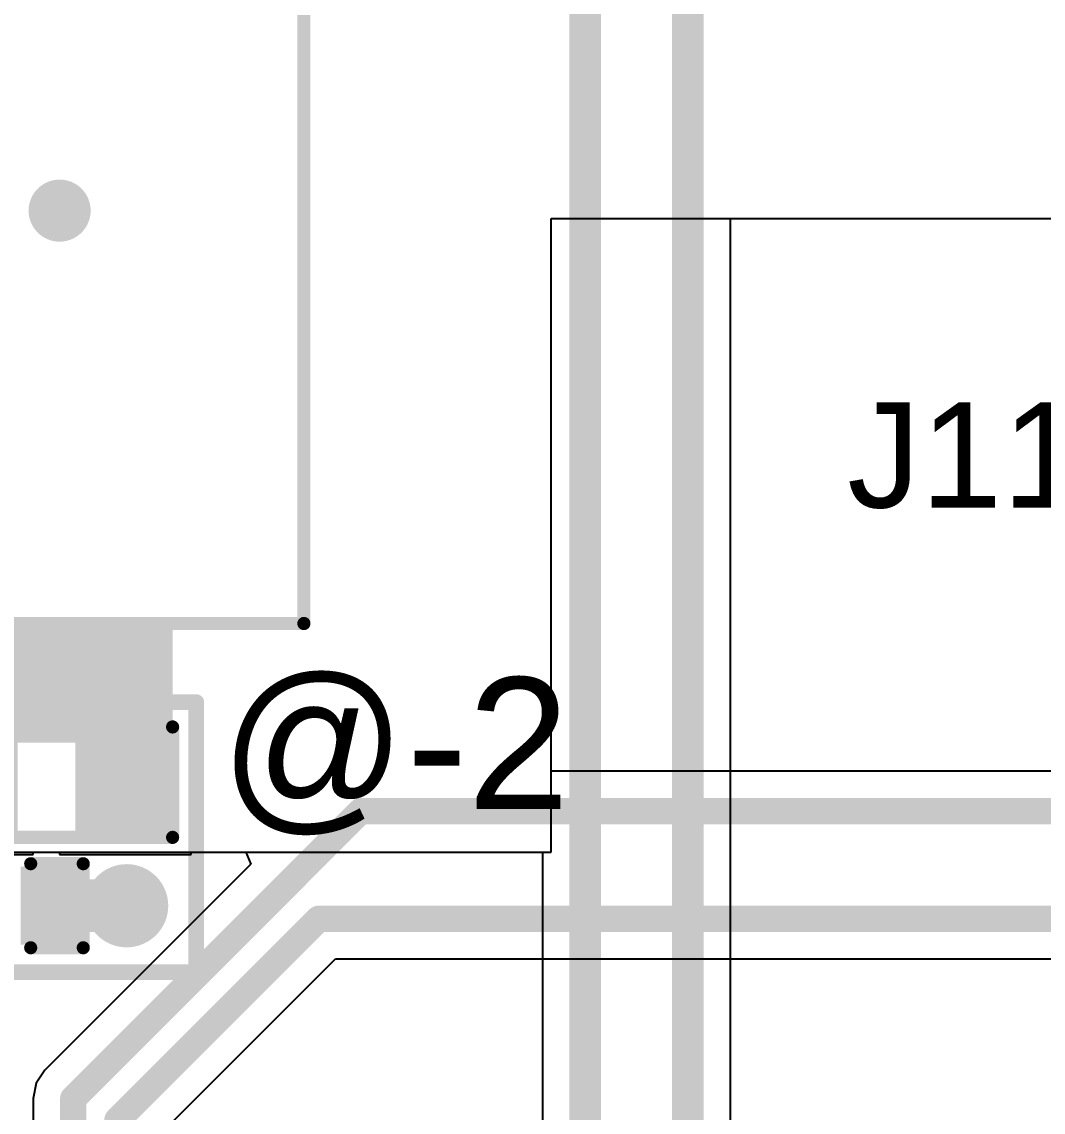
# Model space of a CAD drawing. Header units: millimetres. Extents: x 0 to 5423, y 0 to 5425.
# Drawn here: x 55.9 to 65.77, y 139.62 to 150.16 of the extents above; entities that cross this region are included whole.
import ezdxf

# ---------------------------------------------------------------- set-up
doc = ezdxf.new("R2010")
doc.units = ezdxf.units.MM
for name, color, linetype in [('BottomLayer', 5, 'Continuous'), ('BottomSolder', 6, 'Continuous'), ('TopLayer', 1, 'Continuous'), ('TopOverlay', 2, 'Continuous'), ('TopPaste', 8, 'Continuous'), ('TopSolder', 216, 'Continuous'), ('ViaHoleLayer', 16, 'Continuous')]:
    doc.layers.add(name, color=color, linetype=linetype)
doc.styles.add('Arial', font='', dxfattribs={"height": 0.2})
doc.styles.get('Arial').set_extended_font_data('Arial')

# ---------------------------------------------------------------- blocks, each defined once
blk = doc.blocks.new('R___0603_218')
at = {"layer": 'TopLayer'}
for points in [[(-0.381, 0.4445), (-0.381, -0.4445), (-1.143, -0.4445), (-1.143, 0.4445)], [(1.143, 0.4445), (1.143, -0.4445), (0.381, -0.4445), (0.381, 0.4445)]]:
    blk.add_hatch(color=1, dxfattribs=at).paths.add_polyline_path(points)
at = {"layer": 'TopPaste'}
for points in [[(-0.381, 0.4445), (-0.381, -0.4445), (-1.143, -0.4445), (-1.143, 0.4445)], [(1.143, 0.4445), (1.143, -0.4445), (0.381, -0.4445), (0.381, 0.4445)]]:
    blk.add_hatch(color=8, dxfattribs=at).paths.add_polyline_path(points)
at = {"layer": 'TopSolder'}
for points in [[(-0.2794, 0.5461), (-0.2794, -0.5461), (-1.2446, -0.5461), (-1.2446, 0.5461)], [(1.2446, 0.5461), (1.2446, -0.5461), (0.2794, -0.5461), (0.2794, 0.5461)]]:
    blk.add_hatch(color=216, dxfattribs=at).paths.add_polyline_path(points)
at = {"layer": 'TopOverlay', "const_width": 0.127}
for points in [[(-1.2192, 0.5334), (1.2192, 0.5334)], [(-1.2192, -0.5334), (-1.2192, 0.5334)], [(1.2192, -0.5334), (1.2192, 0.5334)], [(-1.2192, -0.5334), (1.2192, -0.5334)]]:
    blk.add_lwpolyline(points, dxfattribs=at)
at = {"layer": 'TopOverlay', "const_width": 0.0635}
for points in [[(-1.25095, 0.5334, 1), (-1.18745, 0.5334, 1)], [(-1.25095, 0.5334, 1), (-1.18745, 0.5334, 1)], [(1.18745, 0.5334, 1), (1.25095, 0.5334, 1)], [(1.18745, 0.5334, 1), (1.25095, 0.5334, 1)], [(-1.25095, -0.5334, 1), (-1.18745, -0.5334, 1)], [(-1.25095, -0.5334, 1), (-1.18745, -0.5334, 1)], [(1.18745, -0.5334, 1), (1.25095, -0.5334, 1)], [(1.18745, -0.5334, 1), (1.25095, -0.5334, 1)]]:
    blk.add_lwpolyline(points, format="xyb", close=True, dxfattribs=at)
blk = doc.blocks.new('HR911105A_307')
at = {"layer": 'TopOverlay', "const_width": 0.127}
for points in [[(8, -8.485), (8, -2.605)], [(-8, -8.485), (8, -8.485)]]:
    blk.add_lwpolyline(points, dxfattribs=at)
at = {"layer": 'TopOverlay'}
for points, const_width in [([(5.789, -4.496, 1), (5.489, -4.496, 1)], 0.3), ([(5.414, -4.496, 1), (5.564, -4.496, 1)], 0.15), ([(5.714, -4.496, 1), (5.864, -4.496, 1)], 0.15), ([(7.968, -8.485, 1), (8.032, -8.485, 1)], 0.0635), ([(7.968, -8.485, 1), (8.032, -8.485, 1)], 0.0635)]:
    blk.add_lwpolyline(points, format="xyb", close=True, dxfattribs=dict(at, const_width=const_width))
blk = doc.blocks.new('C___0402_363')
at = {"layer": 'TopLayer'}
for points in [[(-0.699, -0.318), (-0.699, 0.318), (-0.241, 0.318), (-0.241, -0.318)], [(0.241, -0.318), (0.241, 0.318), (0.699, 0.318), (0.699, -0.318)]]:
    blk.add_hatch(color=1, dxfattribs=at).paths.add_polyline_path(points)
at = {"layer": 'TopPaste'}
for points in [[(-0.699, -0.318), (-0.699, 0.318), (-0.241, 0.318), (-0.241, -0.318)], [(0.241, -0.318), (0.241, 0.318), (0.699, 0.318), (0.699, -0.318)]]:
    blk.add_hatch(color=8, dxfattribs=at).paths.add_polyline_path(points)
at = {"layer": 'TopSolder'}
for points in [[(-0.758, -0.377), (-0.758, 0.377), (-0.181, 0.377), (-0.181, -0.377)], [(0.181, -0.377), (0.181, 0.377), (0.758, 0.377), (0.758, -0.377)]]:
    blk.add_hatch(color=216, dxfattribs=at).paths.add_polyline_path(points)
at = {"layer": 'TopOverlay', "const_width": 0.127}
for points in [[(-0.279, 0.406), (-0.787, 0.406)], [(-0.787, 0.406), (-0.787, -0.406)], [(0.787, 0.406), (0.279, 0.406)], [(0.787, 0.406), (0.787, -0.406)], [(-0.279, -0.406), (-0.787, -0.406)], [(0.787, -0.406), (0.279, -0.406)]]:
    blk.add_lwpolyline(points, dxfattribs=at)
at = {"layer": 'TopOverlay', "const_width": 0.0635}
for points in [[(-0.819, 0.406, 1), (-0.756, 0.406, 1)], [(-0.819, 0.406, 1), (-0.756, 0.406, 1)], [(-0.311, 0.406, 1), (-0.248, 0.406, 1)], [(0.248, 0.406, 1), (0.311, 0.406, 1)], [(0.756, 0.406, 1), (0.819, 0.406, 1)], [(0.756, 0.406, 1), (0.819, 0.406, 1)], [(-0.819, -0.406, 1), (-0.756, -0.406, 1)], [(-0.819, -0.406, 1), (-0.756, -0.406, 1)], [(-0.311, -0.406, 1), (-0.248, -0.406, 1)], [(0.248, -0.406, 1), (0.311, -0.406, 1)], [(0.756, -0.406, 1), (0.819, -0.406, 1)], [(0.756, -0.406, 1), (0.819, -0.406, 1)]]:
    blk.add_lwpolyline(points, format="xyb", close=True, dxfattribs=at)

msp = doc.modelspace()

# ---------------------------------------------------------------- hatches: boundary and pattern name
at = {"layer": 'BottomLayer'}
msp.add_hatch(color=5, dxfattribs=at).paths.add_polyline_path([(46.101, 143.194), (57.353, 143.194), (57.353, 144.337), (46.101, 144.337)])
h = msp.add_hatch(color=5, dxfattribs=at)
edge = h.paths.add_edge_path()
edge.add_arc((56.926, 143.935), 0.3, 0, 360)
h = msp.add_hatch(color=5, dxfattribs=at)
edge = h.paths.add_edge_path()
edge.add_arc((56.909, 141.619), 0.3, 0, 360)
at = {"layer": 'BottomSolder'}
h = msp.add_hatch(color=6, dxfattribs=at)
edge = h.paths.add_edge_path()
edge.add_arc((56.926, 143.935), 0.402, 0, 360)
h = msp.add_hatch(color=6, dxfattribs=at)
edge = h.paths.add_edge_path()
edge.add_arc((56.909, 141.619), 0.402, 0, 360)
at = {"layer": 'TopLayer'}
h = msp.add_hatch(color=1, dxfattribs=at)
edge = h.paths.add_edge_path()
edge.add_arc((56.926, 143.935), 0.3, 0, 360)
h = msp.add_hatch(color=1, dxfattribs=at)
edge = h.paths.add_edge_path()
edge.add_arc((56.909, 141.619), 0.3, 0, 360)
at = {"layer": 'TopSolder'}
h = msp.add_hatch(color=216, dxfattribs=at)
edge = h.paths.add_edge_path()
edge.add_arc((56.926, 143.935), 0.402, 0, 360)
h = msp.add_hatch(color=216, dxfattribs=at)
edge = h.paths.add_edge_path()
edge.add_arc((56.909, 141.619), 0.402, 0, 360)
at = {"layer": 'ViaHoleLayer'}
h = msp.add_hatch(color=16, dxfattribs=at)
edge = h.paths.add_edge_path()
edge.add_arc((56.926, 143.935), 0.15, 0, 360)
h = msp.add_hatch(color=16, dxfattribs=at)
edge = h.paths.add_edge_path()
edge.add_arc((56.909, 141.619), 0.15, 0, 360)

# ---------------------------------------------------------------- linework, layer by layer
at = {"layer": 'BottomLayer'}
for p, q in [((61.011, 142.138), (61.011, 148.26)), ((61.011, 148.26), (99.67, 148.26)), ((61.011, 142.92), (61.011, 148.26)), ((61.011, 148.26), (99.67, 148.26)), ((69.289, 142.92), (61.011, 142.92)), ((20.396, 142.138), (61.011, 142.138)), ((46.741, 142.138), (58.06, 142.138)), ((58.06, 142.138), (58.109, 142.021)), ((58.109, 142.021), (56.118, 140.03)), ((57.208, 139.387), (58.927, 141.105)), ((58.927, 141.105), (69.289, 141.105)), ((56.118, 140.03), (56.034, 139.904)), ((56.034, 139.904), (56.004, 139.756)), ((56.004, 139.756), (56.004, 104.674))]:
    msp.add_line(p, q, dxfattribs=at)
at = {"layer": 'BottomLayer', "const_width": 0.254}
for points in [[(56.393, 139.756), (59.169, 142.532)], [(59.169, 142.532), (72.629, 142.532)], [(56.82, 139.548), (58.766, 141.493)], [(58.766, 141.493), (75.245, 141.493)], [(56.393, 103.399), (56.393, 139.756)], [(56.82, 138.293), (56.82, 139.548)]]:
    msp.add_lwpolyline(points, dxfattribs=at)
at = {"layer": 'BottomLayer', "const_width": 0.127}
for points in [[(59.106, 142.532, 1), (59.233, 142.532, 1)], [(59.106, 142.532, 1), (59.233, 142.532, 1)], [(58.702, 141.493, 1), (58.829, 141.493, 1)], [(58.702, 141.493, 1), (58.829, 141.493, 1)], [(56.329, 139.756, 1), (56.456, 139.756, 1)], [(56.329, 139.756, 1), (56.456, 139.756, 1)], [(56.756, 139.548, 1), (56.883, 139.548, 1)], [(56.756, 139.548, 1), (56.883, 139.548, 1)]]:
    msp.add_lwpolyline(points, format="xyb", close=True, dxfattribs=at)
at = {"layer": 'TopLayer'}
for p, q in [((61.011, 142.138), (61.011, 148.26)), ((61.011, 148.26), (99.67, 148.26)), ((62.746, 129.368), (62.746, 148.26)), ((62.746, 148.26), (70.103, 148.26)), ((20.396, 142.138), (61.011, 142.138)), ((56.007, 142.114), (56.007, 142.138)), ((56.007, 142.138), (56.261, 142.138)), ((56.261, 142.138), (56.261, 142.114)), ((57.531, 142.114), (57.531, 142.138)), ((57.531, 142.138), (60.927, 142.138)), ((60.927, 142.138), (60.927, 128.42)), ((55.715, 142.114), (56.007, 142.114)), ((56.261, 142.114), (57.531, 142.114))]:
    msp.add_line(p, q, dxfattribs=at)
for points, const_width in [([(62.332, 128.999), (62.332, 159.817)], 0.305), ([(61.341, 128.051), (61.341, 157.455)], 0.305), ([(56.926, 142.843), (56.926, 143.935)], 0.508), ([(56.172, 141.619), (56.909, 141.619)], 0.508)]:
    msp.add_lwpolyline(points, dxfattribs=dict(at, const_width=const_width))
at = {"layer": 'TopLayer', "const_width": 0.254}
for points in [[(56.799, 143.935, 1), (57.053, 143.935, 1)], [(56.799, 142.843, 1), (57.053, 142.843, 1)], [(56.045, 141.619, 1), (56.299, 141.619, 1)], [(56.782, 141.619, 1), (57.036, 141.619, 1)]]:
    msp.add_lwpolyline(points, format="xyb", close=True, dxfattribs=at)
at = {"layer": 'TopOverlay', "const_width": 0.152}
for points in [[(45.923, 143.586), (57.582, 143.586)], [(57.582, 140.978), (57.582, 143.586)], [(53.035, 140.978), (57.582, 140.978)]]:
    msp.add_lwpolyline(points, dxfattribs=at)
at = {"layer": 'TopOverlay', "const_width": 0.0762}
for points in [[(57.544, 143.586, 1), (57.62, 143.586, 1)], [(57.544, 143.586, 1), (57.62, 143.586, 1)], [(57.544, 140.978, 1), (57.62, 140.978, 1)], [(57.544, 140.978, 1), (57.62, 140.978, 1)]]:
    msp.add_lwpolyline(points, format="xyb", close=True, dxfattribs=at)

# ---------------------------------------------------------------- block references
for name, p in [('HR911105A_307', (50.622, 152.831)), ('R___0603_218', (56.134, 142.813))]:
    msp.add_blockref(name, p)
at = {"rotation": 180}
msp.add_blockref('C___0402_363', (55.702, 141.619), dxfattribs=at)

# ---------------------------------------------------------------- texts
at = {"layer": 'TopOverlay', "style": 'Arial'}
for s, height, p in [('J11', 1.016, (63.873, 145.466)), ('@-2', 1.27, (57.812, 142.555))]:
    msp.add_text(s, height=height, dxfattribs=at).set_placement(p)

doc.saveas('drawing.dxf')
